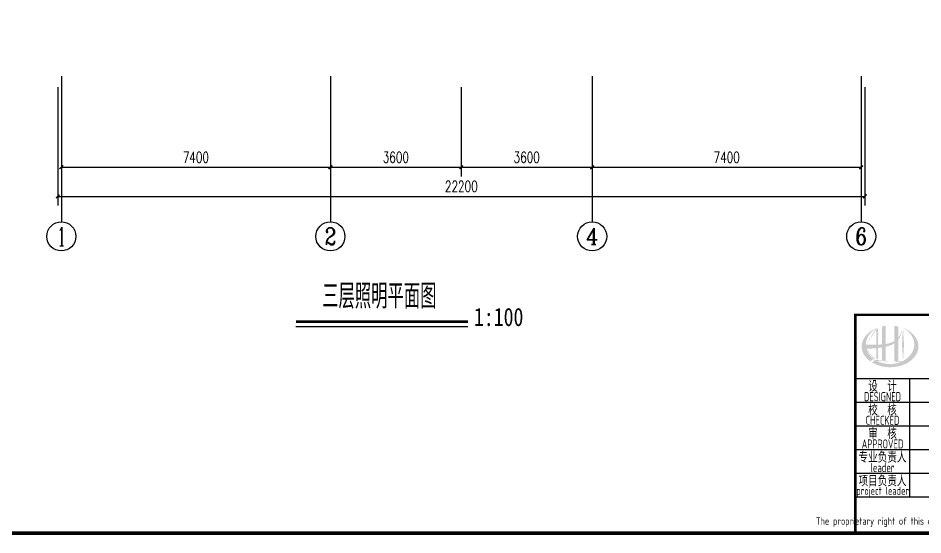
# Model space of a CAD drawing. Extents: x 6250600 to 6678662, y -692028 to -290561.
# Drawn here: x 6278323 to 6303208, y -511192 to -496988 of the extents above; entities that cross this region are included whole.
import ezdxf
from ezdxf.enums import TextEntityAlignment as Align

# ---------------------------------------------------------------- set-up
doc = ezdxf.new("R2010")
doc.units = 0
doc.header["$LTSCALE"] = 1000
doc.header["$MEASUREMENT"] = 0
doc.layers.get('0').update_dxf_attribs({"linetype": 'CONTINUOUS'})
doc.layers.get('Defpoints').update_dxf_attribs({"linetype": 'CONTINUOUS'})
for name, color, linetype in [('AXIS_TEXT', 7, 'CONTINUOUS'), ('PUB_TITLE', 4, 'CONTINUOUS'), ('图名', 15, 'CONTINUOUS'), ('建筑底图', 251, 'CONTINUOUS')]:
    doc.layers.add(name, color=color, linetype=linetype)
doc.styles.add('_TCH_AXIS', font='COMPLEX', dxfattribs={"bigfont": 'GBCBIG'})
doc.styles.add('_TCH_DIM_T3', font='SIMPLEX', dxfattribs={"width": 0.705882, "bigfont": 'GBCBIG'})
doc.styles.add('AHD', font='sceie.shx', dxfattribs={"width": 0.7, "bigfont": 'sceic.shx'})
doc.styles.add('COMPLEX', font='COMPLEX')
doc.styles.add('sceie', font='sceie.shx', dxfattribs={"width": 0.7, "bigfont": 'sceic.shx'})
doc.styles.add('宋体', font='', dxfattribs={"width": 0.7})
doc.styles.get('宋体').set_extended_font_data('SimSun')
doc.dimstyles.new('_TCH_ARCH&&100', dxfattribs={"dimtxt": 297.5, "dimasz": 100, "dimexe": 250, "dimexo": 300, "dimgap": 126.25, "dimtad": 1, "dimdec": 0, "dimzin": 0, "dimdsep": 46, "dimtxsty": '_TCH_DIM_T3', "dimblk": 'ARCHTICK', "dimcen": 0.09, "dimclrt": 7, "dimazin": 2, "dimtfac": 1, "dimtdec": 0, "dimtix": 1, "dimtmove": 2, "dimatfit": 3, "dimfxl": 0, "dimtolj": 1, "dimtzin": 0, "dimarcsym": 0})

# ---------------------------------------------------------------- blocks, each defined once
blk = doc.blocks.new('_AXISO')
blk.add_circle((0, 0), 0.5)
at = {"layer": 'AXIS_TEXT', "style": 'COMPLEX', "width": 1.041667}
blk.add_attdef('A', text='', height=0.56, dxfattribs=at).set_placement((-0.25, -0.28), (0.25, -0.28), align=Align.FIT)
blk = doc.blocks.new('_ArchTick')
at = {"color": 0, "linetype": 'ByBlock', "const_width": 0.4}
blk.add_lwpolyline([(-0.5, -0.5), (0.5, 0.5)], dxfattribs=at)
blk = doc.blocks.new('*D152')
at = {"layer": 'Defpoints', "color": 0, "transparency": 16777216}
for p in [(6279412, -498588), (6301612, -498588), (6301612, -501888)]:
    blk.add_point(p, dxfattribs=at)
at = {"layer": '建筑底图', "color": 0, "lineweight": -2, "transparency": 16777216}
for p, q in [((6279412, -498888), (6279412, -502138)), ((6301612, -498888), (6301612, -502138)), ((6279412, -501888), (6301612, -501888))]:
    blk.add_line(p, q, dxfattribs=at)
at = {"layer": '建筑底图', "color": 0, "lineweight": -2, "transparency": 16777216, "xscale": 100, "yscale": 100, "zscale": 100, "rotation": 180}
blk.add_blockref('_ArchTick', (6279412, -501888), dxfattribs=at)
at = {"layer": '建筑底图', "color": 0, "lineweight": -2, "transparency": 16777216, "xscale": 100, "yscale": 100, "zscale": 100}
blk.add_blockref('_ArchTick', (6301612, -501888), dxfattribs=at)
at = {"layer": '建筑底图', "color": 7, "transparency": 16777216, "insert": (6290512, -501613), "char_height": 297.5, "attachment_point": 5, "style": '_TCH_DIM_T3'}
blk.add_mtext('\\A1;22200', dxfattribs=at)
blk = doc.blocks.new('*D153')
at = {"layer": 'Defpoints', "color": 0, "transparency": 16777216}
for p in [(6279512, -498588), (6286912, -498588), (6286912, -501088)]:
    blk.add_point(p, dxfattribs=at)
at = {"layer": '建筑底图', "color": 0, "lineweight": -2, "transparency": 16777216}
for p, q in [((6279512, -498888), (6279512, -501338)), ((6286912, -498888), (6286912, -501338)), ((6279512, -501088), (6286912, -501088))]:
    blk.add_line(p, q, dxfattribs=at)
at = {"layer": '建筑底图', "color": 0, "lineweight": -2, "transparency": 16777216, "xscale": 100, "yscale": 100, "zscale": 100, "rotation": 180}
blk.add_blockref('_ArchTick', (6279512, -501088), dxfattribs=at)
at = {"layer": '建筑底图', "color": 0, "lineweight": -2, "transparency": 16777216, "xscale": 100, "yscale": 100, "zscale": 100}
blk.add_blockref('_ArchTick', (6286912, -501088), dxfattribs=at)
at = {"layer": '建筑底图', "color": 7, "transparency": 16777216, "insert": (6283212, -500813), "char_height": 297.5, "attachment_point": 5, "style": '_TCH_DIM_T3'}
blk.add_mtext('\\A1;7400', dxfattribs=at)
blk = doc.blocks.new('*D154')
at = {"layer": 'Defpoints', "color": 0, "transparency": 16777216}
for p in [(6286912, -498588), (6290512, -498588), (6290512, -501088)]:
    blk.add_point(p, dxfattribs=at)
at = {"layer": '建筑底图', "color": 0, "lineweight": -2, "transparency": 16777216}
for p, q in [((6286912, -498888), (6286912, -501338)), ((6290512, -498888), (6290512, -501338)), ((6286912, -501088), (6290512, -501088))]:
    blk.add_line(p, q, dxfattribs=at)
at = {"layer": '建筑底图', "color": 0, "lineweight": -2, "transparency": 16777216, "xscale": 100, "yscale": 100, "zscale": 100, "rotation": 180}
blk.add_blockref('_ArchTick', (6286912, -501088), dxfattribs=at)
at = {"layer": '建筑底图', "color": 0, "lineweight": -2, "transparency": 16777216, "xscale": 100, "yscale": 100, "zscale": 100}
blk.add_blockref('_ArchTick', (6290512, -501088), dxfattribs=at)
at = {"layer": '建筑底图', "color": 7, "transparency": 16777216, "insert": (6288712, -500813), "char_height": 297.5, "attachment_point": 5, "style": '_TCH_DIM_T3'}
blk.add_mtext('\\A1;3600', dxfattribs=at)
blk = doc.blocks.new('*D155')
at = {"layer": 'Defpoints', "color": 0, "transparency": 16777216}
for p in [(6290512, -498588), (6294112, -498588), (6294112, -501088)]:
    blk.add_point(p, dxfattribs=at)
at = {"layer": '建筑底图', "color": 0, "lineweight": -2, "transparency": 16777216}
for p, q in [((6290512, -498888), (6290512, -501338)), ((6294112, -498888), (6294112, -501338)), ((6290512, -501088), (6294112, -501088))]:
    blk.add_line(p, q, dxfattribs=at)
at = {"layer": '建筑底图', "color": 0, "lineweight": -2, "transparency": 16777216, "xscale": 100, "yscale": 100, "zscale": 100, "rotation": 180}
blk.add_blockref('_ArchTick', (6290512, -501088), dxfattribs=at)
at = {"layer": '建筑底图', "color": 0, "lineweight": -2, "transparency": 16777216, "xscale": 100, "yscale": 100, "zscale": 100}
blk.add_blockref('_ArchTick', (6294112, -501088), dxfattribs=at)
at = {"layer": '建筑底图', "color": 7, "transparency": 16777216, "insert": (6292312, -500813), "char_height": 297.5, "attachment_point": 5, "style": '_TCH_DIM_T3'}
blk.add_mtext('\\A1;3600', dxfattribs=at)
blk = doc.blocks.new('*D156')
at = {"layer": 'Defpoints', "color": 0, "transparency": 16777216}
for p in [(6294112, -498588), (6301512, -498588), (6301512, -501088)]:
    blk.add_point(p, dxfattribs=at)
at = {"layer": '建筑底图', "color": 0, "lineweight": -2, "transparency": 16777216}
for p, q in [((6294112, -498888), (6294112, -501338)), ((6301512, -498888), (6301512, -501338)), ((6294112, -501088), (6301512, -501088))]:
    blk.add_line(p, q, dxfattribs=at)
at = {"layer": '建筑底图', "color": 0, "lineweight": -2, "transparency": 16777216, "xscale": 100, "yscale": 100, "zscale": 100, "rotation": 180}
blk.add_blockref('_ArchTick', (6294112, -501088), dxfattribs=at)
at = {"layer": '建筑底图', "color": 0, "lineweight": -2, "transparency": 16777216, "xscale": 100, "yscale": 100, "zscale": 100}
blk.add_blockref('_ArchTick', (6301512, -501088), dxfattribs=at)
at = {"layer": '建筑底图', "color": 7, "transparency": 16777216, "insert": (6297812, -500813), "char_height": 297.5, "attachment_point": 5, "style": '_TCH_DIM_T3'}
blk.add_mtext('\\A1;7400', dxfattribs=at)

msp = doc.modelspace()

# ---------------------------------------------------------------- hatches: boundary and pattern name
h = msp.add_hatch(color=256)
edge = h.paths.add_edge_path()
edge.add_spline(control_points=[(6302183.4, -506020.1), (6302189.5, -506018.8), (6302195.6, -506017.3), (6302244.7, -506005.5), (6302287.3, -505992.5), (6302362.2, -505961.3), (6302395.2, -505944.4), (6302426, -505923.8)], knot_values=[61.629012, 61.629012, 61.629012, 61.629012, 63.3304306, 63.3304306, 75.3536336, 75.3536336, 85.3986489, 85.3986489, 85.3986489, 85.3986489], degree=3, periodic=0)
edge.add_line((6302426, -505923.8), (6302426, -506434))
edge.add_spline(control_points=[(6302426, -506434), (6302443.2, -506431.3), (6302460.2, -506428), (6302495, -506419.9), (6302512.7, -506415.1), (6302530, -506409.6)], knot_values=[4.9084564, 4.9084564, 4.9084564, 4.9084564, 4.9928212, 4.9928212, 5.0830337, 5.0830337, 5.0830337, 5.0830337], degree=3, periodic=0)
edge.add_line((6302530, -506409.6), (6302530, -505828.2))
edge.add_spline(control_points=[(6302530, -505828.2), (6302538.7, -505817.2), (6302546.9, -505805.9), (6302573, -505766.2), (6302588.6, -505736.3), (6302617.9, -505663.5), (6302629.1, -505619.7), (6302633.8, -505574.4), (6302633.9, -505573.1), (6302634, -505571.8)], knot_values=[97.9917441, 97.9917441, 97.9917441, 97.9917441, 101.6421898, 101.6421898, 110.3379755, 110.3379755, 121.9343221, 121.9343221, 122.2706915, 122.2706915, 122.2706915, 122.2706915], degree=3, periodic=0)
edge.add_line((6302634, -505571.8), (6302634, -505501.4))
edge.add_spline(control_points=[(6302634, -505501.4), (6302634, -505509.1), (6302633.6, -505516.7), (6302633, -505524.4)], knot_values=[126.194075, 126.194075, 126.194075, 126.194075, 128.3967624, 128.3967624, 128.3967624, 128.3967624], degree=3, periodic=0)
edge.add_spline(control_points=[(6302633, -505524.4), (6302632.6, -505530.6), (6302631.9, -505536.8), (6302631.2, -505543)], knot_values=[124.4170495, 124.4170495, 124.4170495, 124.4170495, 126.194075, 126.194075, 126.194075, 126.194075], degree=3, periodic=0)
edge.add_spline(control_points=[(6302631.2, -505543), (6302630, -505552.2), (6302628.6, -505561.3), (6302626.8, -505570.4)], knot_values=[121.8052898, 121.8052898, 121.8052898, 121.8052898, 124.4170495, 124.4170495, 124.4170495, 124.4170495], degree=3, periodic=0)
edge.add_spline(control_points=[(6302626.8, -505570.4), (6302624.4, -505582.5), (6302621.4, -505594.7), (6302618, -505606.7)], knot_values=[118.3157402, 118.3157402, 118.3157402, 118.3157402, 121.8052898, 121.8052898, 121.8052898, 121.8052898], degree=3, periodic=0)
edge.add_spline(control_points=[(6302618, -505606.7), (6302614.5, -505618.8), (6302610.4, -505630.8), (6302605.9, -505642.7)], knot_values=[114.7959879, 114.7959879, 114.7959879, 114.7959879, 118.3157402, 118.3157402, 118.3157402, 118.3157402], degree=3, periodic=0)
edge.add_spline(control_points=[(6302605.9, -505642.7), (6302601.4, -505654.4), (6302596.4, -505665.9), (6302591, -505677.2)], knot_values=[111.3296409, 111.3296409, 111.3296409, 111.3296409, 114.7959879, 114.7959879, 114.7959879, 114.7959879], degree=3, periodic=0)
edge.add_spline(control_points=[(6302591, -505677.2), (6302585.4, -505688.8), (6302579.4, -505700.1), (6302573, -505711.2)], knot_values=[107.7952896, 107.7952896, 107.7952896, 107.7952896, 111.3296409, 111.3296409, 111.3296409, 111.3296409], degree=3, periodic=0)
edge.add_spline(control_points=[(6302573, -505711.2), (6302566.7, -505722), (6302559.9, -505732.6), (6302552.8, -505742.9)], knot_values=[104.3435789, 104.3435789, 104.3435789, 104.3435789, 107.7952896, 107.7952896, 107.7952896, 107.7952896], degree=3, periodic=0)
edge.add_spline(control_points=[(6302552.8, -505742.9), (6302545.6, -505753.2), (6302538, -505763.3), (6302530, -505773)], knot_values=[100.8506997, 100.8506997, 100.8506997, 100.8506997, 104.3435789, 104.3435789, 104.3435789, 104.3435789], degree=3, periodic=0)
edge.add_line((6302530, -505773), (6302530, -505463.7))
edge.add_spline(control_points=[(6302530, -505463.7), (6302496, -505456.1), (6302461.2, -505450.3), (6302426, -505446.2)], knot_values=[4.4239994, 4.4239994, 4.4239994, 4.4239994, 4.5587406, 4.5587406, 4.5587406, 4.5587406], degree=3, periodic=0)
edge.add_line((6302426, -505446.2), (6302426, -505864.3))
edge.add_spline(control_points=[(6302426, -505864.3), (6302354.1, -505908.9), (6302269.9, -505932.1), (6302183.4, -505945.1)], knot_values=[63.2462151, 63.2462151, 63.2462151, 63.2462151, 87.6891235, 87.6891235, 87.6891235, 87.6891235], degree=3, periodic=0)
edge.add_line((6302183.4, -505945.1), (6302183.4, -505446.2))
edge.add_spline(control_points=[(6302183.4, -505446.2), (6302148.2, -505450.3), (6302113.4, -505456.1), (6302079.4, -505463.7)], knot_values=[4.8660382, 4.8660382, 4.8660382, 4.8660382, 5.0007773, 5.0007773, 5.0007773, 5.0007773], degree=3, periodic=0)
edge.add_line((6302079.4, -505463.7), (6302079.4, -505956.6))
edge.add_spline(control_points=[(6302079.4, -505956.6), (6302077.7, -505956.7), (6302042.8, -505959.3), (6302008.1, -505961.1), (6301975.4, -505962.1)], knot_values=[43.6573559, 43.6573559, 43.6573559, 43.6573559, 44.1342527, 53.4970917, 53.4970917, 53.4970917, 53.4970917], degree=3, periodic=0)
edge.add_line((6301975.4, -505962.1), (6301975.4, -505493))
edge.add_spline(control_points=[(6301975.4, -505493), (6301958.3, -505498.8), (6301941.6, -505505.1), (6301925.2, -505511.8)], knot_values=[5.1415698, 5.1415698, 5.1415698, 5.1415698, 5.2129208, 5.2129208, 5.2129208, 5.2129208], degree=3, periodic=0)
edge.add_spline(control_points=[(6301925.2, -505511.8), (6301918.3, -505514.7), (6301911.4, -505517.6), (6301879.2, -505531.8), (6301854.7, -505544), (6301831.2, -505557.2)], knot_values=[5.2129208, 5.2129208, 5.2129208, 5.2129208, 5.2429596, 5.2429596, 5.3556227, 5.3556227, 5.3556227, 5.3556227], degree=3, periodic=0)
edge.add_spline(control_points=[(6301831.2, -505557.2), (6301816.3, -505565.6), (6301801.8, -505574.3), (6301787.9, -505583.4)], knot_values=[5.3556227, 5.3556227, 5.3556227, 5.3556227, 5.4269737, 5.4269737, 5.4269737, 5.4269737], degree=3, periodic=0)
edge.add_spline(control_points=[(6301787.9, -505583.4), (6301780.4, -505588.2), (6301773.2, -505593.2), (6301759.7, -505602.6), (6301753.4, -505607.2), (6301747.3, -505611.8)], knot_values=[5.4269737, 5.4269737, 5.4269737, 5.4269737, 5.4647645, 5.4647645, 5.4983247, 5.4983247, 5.4983247, 5.4983247], degree=3, periodic=0)
edge.add_spline(control_points=[(6301747.3, -505611.8), (6301721.2, -505631.3), (6301697.2, -505652.2), (6301675.3, -505674.2)], knot_values=[5.4983247, 5.4983247, 5.4983247, 5.4983247, 5.6410266, 5.6410266, 5.6410266, 5.6410266], degree=3, periodic=0)
edge.add_spline(control_points=[(6301675.3, -505674.2), (6301668.3, -505681.2), (6301661.5, -505688.3), (6301641.1, -505710.9), (6301628.2, -505726.7), (6301616.4, -505742.9)], knot_values=[5.6410266, 5.6410266, 5.6410266, 5.6410266, 5.6865694, 5.6865694, 5.7837285, 5.7837285, 5.7837285, 5.7837285], degree=3, periodic=0)
edge.add_spline(control_points=[(6301616.4, -505742.9), (6301601.3, -505763.7), (6301588, -505785.1), (6301574.9, -505810.1), (6301573.2, -505813.2), (6301571.7, -505816.4)], knot_values=[5.7837285, 5.7837285, 5.7837285, 5.7837285, 5.9083744, 5.9083744, 5.9264305, 5.9264305, 5.9264305, 5.9264305], degree=3, periodic=0)
edge.add_spline(control_points=[(6301571.7, -505816.4), (6301559.2, -505841.5), (6301549.2, -505867.2), (6301541.6, -505893.1)], knot_values=[5.9264305, 5.9264305, 5.9264305, 5.9264305, 6.0691324, 6.0691324, 6.0691324, 6.0691324], degree=3, periodic=0)
edge.add_spline(control_points=[(6301541.6, -505893.1), (6301538.4, -505904.2), (6301535.7, -505915.4), (6301530.3, -505941.5), (6301528, -505956.6), (6301526.6, -505971.6)], knot_values=[6.0691324, 6.0691324, 6.0691324, 6.0691324, 6.1301793, 6.1301793, 6.2118343, 6.2118343, 6.2118343, 6.2118343], degree=3, periodic=0)
edge.add_spline(control_points=[(6301526.6, -505971.6), (6301525.3, -505984.8), (6301524.7, -505998), (6301524.7, -506011.2)], knot_values=[6.2118343, 6.2118343, 6.2118343, 6.2118343, 6.2831853, 6.2831853, 6.2831853, 6.2831853], degree=3, periodic=0)
edge.add_spline(control_points=[(6301524.7, -506011.2), (6301524.7, -506020.5), (6301525, -506029.9), (6301525.7, -506039.2)], knot_values=[6.2831853, 6.2831853, 6.2831853, 6.2831853, 6.3336547, 6.3336547, 6.3336547, 6.3336547], degree=3, periodic=0)
edge.add_spline(control_points=[(6301525.7, -506039.2), (6301526.9, -506057.8), (6301529.4, -506076.4), (6301533.2, -506094.9)], knot_values=[6.3336547, 6.3336547, 6.3336547, 6.3336547, 6.4345936, 6.4345936, 6.4345936, 6.4345936], degree=3, periodic=0)
edge.add_spline(control_points=[(6301533.2, -506094.9), (6301533.4, -506096.2), (6301533.7, -506097.4), (6301537.6, -506115.9), (6301542.4, -506133.1), (6301548.2, -506150.1)], knot_values=[6.4345936, 6.4345936, 6.4345936, 6.4345936, 6.4412784, 6.4412784, 6.5355325, 6.5355325, 6.5355325, 6.5355325], degree=3, periodic=0)
edge.add_spline(control_points=[(6301548.2, -506150.1), (6301554.5, -506168.3), (6301562, -506186.4), (6301570.8, -506204.1)], knot_values=[6.5355325, 6.5355325, 6.5355325, 6.5355325, 6.6364714, 6.6364714, 6.6364714, 6.6364714], degree=3, periodic=0)
edge.add_spline(control_points=[(6301570.8, -506204.1), (6301573, -506208.6), (6301575.2, -506213.1), (6301584.6, -506230.7), (6301592.3, -506243.8), (6301600.7, -506256.6)], knot_values=[6.6364714, 6.6364714, 6.6364714, 6.6364714, 6.6618943, 6.6618943, 6.7374102, 6.7374102, 6.7374102, 6.7374102], degree=3, periodic=0)
edge.add_spline(control_points=[(6301600.7, -506256.6), (6301611.8, -506273.8), (6301624.2, -506290.6), (6301637.7, -506306.9)], knot_values=[6.7374102, 6.7374102, 6.7374102, 6.7374102, 6.8383491, 6.8383491, 6.8383491, 6.8383491], degree=3, periodic=0)
edge.add_spline(control_points=[(6301637.7, -506306.9), (6301643.7, -506314.1), (6301649.8, -506321.2), (6301664.3, -506337.1), (6301672.9, -506346), (6301681.7, -506354.6)], knot_values=[6.8383491, 6.8383491, 6.8383491, 6.8383491, 6.8825101, 6.8825101, 6.939288, 6.939288, 6.939288, 6.939288], degree=3, periodic=0)
edge.add_spline(control_points=[(6301681.7, -506354.6), (6301697.5, -506370), (6301714.4, -506384.8), (6301732.3, -506399)], knot_values=[6.939288, 6.939288, 6.939288, 6.939288, 7.0402268, 7.0402268, 7.0402268, 7.0402268], degree=3, periodic=0)
edge.add_spline(control_points=[(6301732.3, -506399), (6301741.2, -506406.1), (6301750.4, -506413), (6301759.9, -506419.8)], knot_values=[7.0402268, 7.0402268, 7.0402268, 7.0402268, 7.0906963, 7.0906963, 7.0906963, 7.0906963], degree=3, periodic=0)
edge.add_line((6301759.9, -506419.8), (6301851, -506351.4))
edge.add_ellipse((6302304.7, -505959.2), major_axis=(665, 0), ratio=0.8066765, start_angle=192.81901, end_angle=226.98533, ccw=False)
edge.add_spline(control_points=[(6301656.2, -506078.2), (6301680.3, -506076.7), (6301704.4, -506075.3), (6301793, -506069.8), (6301857.9, -506065.4), (6301923.4, -506059.1)], knot_values=[11.3982633, 11.3982633, 11.3982633, 11.3982633, 18.4072897, 18.4072897, 37.1809397, 37.1809397, 37.1809397, 37.1809397], degree=3, periodic=0)
edge.add_line((6301923.4, -506059.1), (6301923.4, -506338.2))
edge.add_spline(control_points=[(6301923.4, -506338.2), (6301926.9, -506340.4), (6301930.5, -506342.6), (6301947.5, -506352.8), (6301961.2, -506360.4), (6301975.4, -506367.5)], knot_values=[4.0499446, 4.0499446, 4.0499446, 4.0499446, 4.0720206, 4.0720206, 4.153257, 4.153257, 4.153257, 4.153257], degree=3, periodic=0)
edge.add_line((6301975.4, -506367.5), (6301975.4, -506053.7))
edge.add_spline(control_points=[(6301975.4, -506053.7), (6302007.6, -506050), (6302039.9, -506045.8), (6302074.8, -506040.4), (6302077.1, -506040), (6302079.4, -506039.7)], knot_values=[42.1350086, 42.1350086, 42.1350086, 42.1350086, 51.3072277, 51.3072277, 51.9485742, 51.9485742, 51.9485742, 51.9485742], degree=3, periodic=0)
edge.add_line((6302079.4, -506039.7), (6302079.4, -506409.6))
edge.add_spline(control_points=[(6302079.4, -506409.6), (6302113, -506420.1), (6302147.9, -506428.3), (6302183.4, -506434)], knot_values=[4.3417397, 4.3417397, 4.3417397, 4.3417397, 4.5163155, 4.5163155, 4.5163155, 4.5163155], degree=3, periodic=0)
edge.add_line((6302183.4, -506434), (6302183.4, -506020.1))
edge = h.paths.add_edge_path(flags=16)
edge.add_ellipse((6302304.7, -505959.2), major_axis=(665, 0), ratio=0.8066765, start_angle=124.98746, end_angle=179.99898, ccw=False)
edge.add_line((6301923.4, -505519.7), (6301923.4, -505963.3))
edge.add_spline(control_points=[(6301923.4, -505963.3), (6301828, -505964.6), (6301734.1, -505961.6), (6301639.7, -505959.2)], knot_values=[11.2737302, 11.2737302, 11.2737302, 11.2737302, 38.6875129, 38.6875129, 38.6875129, 38.6875129], degree=3, periodic=0)
edge = h.paths.add_edge_path()
edge.add_spline(control_points=[(6301805.9, -506450.3), (6301836.9, -506469.3), (6301870.1, -506486.6), (6301954.7, -506523.8), (6302008, -506541.7), (6302118.7, -506568.2), (6302176.2, -506576.9), (6302292.3, -506584.7), (6302351, -506583.8), (6302466.5, -506572.3), (6302523.4, -506561.8), (6302632.4, -506531.7), (6302684.6, -506512.2), (6302781.5, -506465.3), (6302826.2, -506438), (6302906.2, -506377), (6302941.4, -506343.4), (6303000.7, -506272), (6303024.8, -506234.1), (6303061.2, -506156), (6303073.5, -506115.7), (6303086.1, -506034.6), (6303086.3, -505993.6), (6303074.9, -505912.1), (6303063.1, -505871.6), (6303027.5, -505792.9), (6303003.7, -505754.6), (6302944.8, -505682.5), (6302909.8, -505648.5), (6302830, -505586.9), (6302785.2, -505559.2), (6302704.1, -505519.4), (6302669.7, -505505.2), (6302634, -505493)], knot_values=[0.8864206, 0.8864206, 0.8864206, 0.8864206, 1.0405566, 1.0405566, 1.2611724, 1.2611724, 1.4817883, 1.4817883, 1.7024042, 1.7024042, 1.9230201, 1.9230201, 2.1436359, 2.1436359, 2.3642518, 2.3642518, 2.5848677, 2.5848677, 2.8054836, 2.8054836, 3.0260994, 3.0260994, 3.2467153, 3.2467153, 3.4685202, 3.4685202, 3.6903251, 3.6903251, 3.9121301, 3.9121301, 4.133935, 4.133935, 4.2832086, 4.2832086, 4.2832086, 4.2832086], degree=3, periodic=0)
edge.add_line((6302634, -505493), (6302634, -505493))
edge.add_spline(control_points=[(6302634, -505493.1), (6302634.1, -505495.9), (6302634.1, -505498.6), (6302634, -505501.4)], knot_values=[128.3967624, 128.3967624, 128.3967624, 128.3967624, 129.1921934, 129.1921934, 129.1921934, 129.1921934], degree=3, periodic=0)
edge.add_line((6302634, -505501.4), (6302634, -506425.3))
edge.add_ellipse((6302304.7, -505959.2), major_axis=(665, 0), ratio=0.8066765, start_angle=232.10542, end_angle=299.68334, ccw=False)
edge.add_line((6301896.2, -506382.5), (6301805.9, -506450.3))
edge = h.paths.add_edge_path(flags=16)
edge.add_ellipse((6302304.7, -505959.2), major_axis=(665, 0), ratio=0.8066765, start_angle=304.98746, end_angle=415.01211, ccw=False)
edge.add_line((6302686, -506398.7), (6302686, -505519.7))
h = msp.add_hatch(color=256)
edge = h.paths.add_edge_path()
edge.add_spline(control_points=[(6302183.4, -506020.1), (6302189.5, -506018.8), (6302195.6, -506017.3), (6302244.7, -506005.5), (6302287.3, -505992.5), (6302362.2, -505961.3), (6302395.2, -505944.4), (6302426, -505923.8)], knot_values=[61.629012, 61.629012, 61.629012, 61.629012, 63.3304306, 63.3304306, 75.3536336, 75.3536336, 85.3986489, 85.3986489, 85.3986489, 85.3986489], degree=3, periodic=0)
edge.add_line((6302426, -505923.8), (6302426, -506434))
edge.add_spline(control_points=[(6302426, -506434), (6302443.2, -506431.3), (6302460.2, -506428), (6302495, -506419.9), (6302512.7, -506415.1), (6302530, -506409.6)], knot_values=[4.9084564, 4.9084564, 4.9084564, 4.9084564, 4.9928212, 4.9928212, 5.0830337, 5.0830337, 5.0830337, 5.0830337], degree=3, periodic=0)
edge.add_line((6302530, -506409.6), (6302530, -505828.2))
edge.add_spline(control_points=[(6302530, -505828.2), (6302538.7, -505817.2), (6302546.9, -505805.9), (6302573, -505766.2), (6302588.6, -505736.3), (6302617.9, -505663.5), (6302629.1, -505619.7), (6302633.8, -505574.4), (6302633.9, -505573.1), (6302634, -505571.8)], knot_values=[97.9917441, 97.9917441, 97.9917441, 97.9917441, 101.6421898, 101.6421898, 110.3379755, 110.3379755, 121.9343221, 121.9343221, 122.2706915, 122.2706915, 122.2706915, 122.2706915], degree=3, periodic=0)
edge.add_line((6302634, -505571.8), (6302634, -505501.4))
edge.add_spline(control_points=[(6302634, -505501.4), (6302634, -505509.1), (6302633.6, -505516.7), (6302633, -505524.4)], knot_values=[126.194075, 126.194075, 126.194075, 126.194075, 128.3967624, 128.3967624, 128.3967624, 128.3967624], degree=3, periodic=0)
edge.add_spline(control_points=[(6302633, -505524.4), (6302632.6, -505530.6), (6302631.9, -505536.8), (6302631.2, -505543)], knot_values=[124.4170495, 124.4170495, 124.4170495, 124.4170495, 126.194075, 126.194075, 126.194075, 126.194075], degree=3, periodic=0)
edge.add_spline(control_points=[(6302631.2, -505543), (6302630, -505552.2), (6302628.6, -505561.3), (6302626.8, -505570.4)], knot_values=[121.8052898, 121.8052898, 121.8052898, 121.8052898, 124.4170495, 124.4170495, 124.4170495, 124.4170495], degree=3, periodic=0)
edge.add_spline(control_points=[(6302626.8, -505570.4), (6302624.4, -505582.5), (6302621.4, -505594.7), (6302618, -505606.7)], knot_values=[118.3157402, 118.3157402, 118.3157402, 118.3157402, 121.8052898, 121.8052898, 121.8052898, 121.8052898], degree=3, periodic=0)
edge.add_spline(control_points=[(6302618, -505606.7), (6302614.5, -505618.8), (6302610.4, -505630.8), (6302605.9, -505642.7)], knot_values=[114.7959879, 114.7959879, 114.7959879, 114.7959879, 118.3157402, 118.3157402, 118.3157402, 118.3157402], degree=3, periodic=0)
edge.add_spline(control_points=[(6302605.9, -505642.7), (6302601.4, -505654.4), (6302596.4, -505665.9), (6302591, -505677.2)], knot_values=[111.3296409, 111.3296409, 111.3296409, 111.3296409, 114.7959879, 114.7959879, 114.7959879, 114.7959879], degree=3, periodic=0)
edge.add_spline(control_points=[(6302591, -505677.2), (6302585.4, -505688.8), (6302579.4, -505700.1), (6302573, -505711.2)], knot_values=[107.7952896, 107.7952896, 107.7952896, 107.7952896, 111.3296409, 111.3296409, 111.3296409, 111.3296409], degree=3, periodic=0)
edge.add_spline(control_points=[(6302573, -505711.2), (6302566.7, -505722), (6302559.9, -505732.6), (6302552.8, -505742.9)], knot_values=[104.3435789, 104.3435789, 104.3435789, 104.3435789, 107.7952896, 107.7952896, 107.7952896, 107.7952896], degree=3, periodic=0)
edge.add_spline(control_points=[(6302552.8, -505742.9), (6302545.6, -505753.2), (6302538, -505763.3), (6302530, -505773)], knot_values=[100.8506997, 100.8506997, 100.8506997, 100.8506997, 104.3435789, 104.3435789, 104.3435789, 104.3435789], degree=3, periodic=0)
edge.add_line((6302530, -505773), (6302530, -505463.7))
edge.add_spline(control_points=[(6302530, -505463.7), (6302496, -505456.1), (6302461.2, -505450.3), (6302426, -505446.2)], knot_values=[4.4239994, 4.4239994, 4.4239994, 4.4239994, 4.5587406, 4.5587406, 4.5587406, 4.5587406], degree=3, periodic=0)
edge.add_line((6302426, -505446.2), (6302426, -505864.3))
edge.add_spline(control_points=[(6302426, -505864.3), (6302354.1, -505908.9), (6302269.9, -505932.1), (6302183.4, -505945.1)], knot_values=[63.2462151, 63.2462151, 63.2462151, 63.2462151, 87.6891235, 87.6891235, 87.6891235, 87.6891235], degree=3, periodic=0)
edge.add_line((6302183.4, -505945.1), (6302183.4, -505446.2))
edge.add_spline(control_points=[(6302183.4, -505446.2), (6302148.2, -505450.3), (6302113.4, -505456.1), (6302079.4, -505463.7)], knot_values=[4.8660382, 4.8660382, 4.8660382, 4.8660382, 5.0007773, 5.0007773, 5.0007773, 5.0007773], degree=3, periodic=0)
edge.add_line((6302079.4, -505463.7), (6302079.4, -505956.6))
edge.add_spline(control_points=[(6302079.4, -505956.6), (6302077.7, -505956.7), (6302042.8, -505959.3), (6302008.1, -505961.1), (6301975.4, -505962.1)], knot_values=[43.6573559, 43.6573559, 43.6573559, 43.6573559, 44.1342527, 53.4970917, 53.4970917, 53.4970917, 53.4970917], degree=3, periodic=0)
edge.add_line((6301975.4, -505962.1), (6301975.4, -505493))
edge.add_spline(control_points=[(6301975.4, -505493), (6301958.3, -505498.8), (6301941.6, -505505.1), (6301925.2, -505511.8)], knot_values=[5.1415698, 5.1415698, 5.1415698, 5.1415698, 5.2129208, 5.2129208, 5.2129208, 5.2129208], degree=3, periodic=0)
edge.add_spline(control_points=[(6301925.2, -505511.8), (6301918.3, -505514.7), (6301911.4, -505517.6), (6301879.2, -505531.8), (6301854.7, -505544), (6301831.2, -505557.2)], knot_values=[5.2129208, 5.2129208, 5.2129208, 5.2129208, 5.2429596, 5.2429596, 5.3556227, 5.3556227, 5.3556227, 5.3556227], degree=3, periodic=0)
edge.add_spline(control_points=[(6301831.2, -505557.2), (6301816.3, -505565.6), (6301801.8, -505574.3), (6301787.9, -505583.4)], knot_values=[5.3556227, 5.3556227, 5.3556227, 5.3556227, 5.4269737, 5.4269737, 5.4269737, 5.4269737], degree=3, periodic=0)
edge.add_spline(control_points=[(6301787.9, -505583.4), (6301780.4, -505588.2), (6301773.2, -505593.2), (6301759.7, -505602.6), (6301753.4, -505607.2), (6301747.3, -505611.8)], knot_values=[5.4269737, 5.4269737, 5.4269737, 5.4269737, 5.4647645, 5.4647645, 5.4983247, 5.4983247, 5.4983247, 5.4983247], degree=3, periodic=0)
edge.add_spline(control_points=[(6301747.3, -505611.8), (6301721.2, -505631.3), (6301697.2, -505652.2), (6301675.3, -505674.2)], knot_values=[5.4983247, 5.4983247, 5.4983247, 5.4983247, 5.6410266, 5.6410266, 5.6410266, 5.6410266], degree=3, periodic=0)
edge.add_spline(control_points=[(6301675.3, -505674.2), (6301668.3, -505681.2), (6301661.5, -505688.3), (6301641.1, -505710.9), (6301628.2, -505726.7), (6301616.4, -505742.9)], knot_values=[5.6410266, 5.6410266, 5.6410266, 5.6410266, 5.6865694, 5.6865694, 5.7837285, 5.7837285, 5.7837285, 5.7837285], degree=3, periodic=0)
edge.add_spline(control_points=[(6301616.4, -505742.9), (6301601.3, -505763.7), (6301588, -505785.1), (6301574.9, -505810.1), (6301573.2, -505813.2), (6301571.7, -505816.4)], knot_values=[5.7837285, 5.7837285, 5.7837285, 5.7837285, 5.9083744, 5.9083744, 5.9264305, 5.9264305, 5.9264305, 5.9264305], degree=3, periodic=0)
edge.add_spline(control_points=[(6301571.7, -505816.4), (6301559.2, -505841.5), (6301549.2, -505867.2), (6301541.6, -505893.1)], knot_values=[5.9264305, 5.9264305, 5.9264305, 5.9264305, 6.0691324, 6.0691324, 6.0691324, 6.0691324], degree=3, periodic=0)
edge.add_spline(control_points=[(6301541.6, -505893.1), (6301538.4, -505904.2), (6301535.7, -505915.4), (6301530.3, -505941.5), (6301528, -505956.6), (6301526.6, -505971.6)], knot_values=[6.0691324, 6.0691324, 6.0691324, 6.0691324, 6.1301793, 6.1301793, 6.2118343, 6.2118343, 6.2118343, 6.2118343], degree=3, periodic=0)
edge.add_spline(control_points=[(6301526.6, -505971.6), (6301525.3, -505984.8), (6301524.7, -505998), (6301524.7, -506011.2)], knot_values=[6.2118343, 6.2118343, 6.2118343, 6.2118343, 6.2831853, 6.2831853, 6.2831853, 6.2831853], degree=3, periodic=0)
edge.add_spline(control_points=[(6301524.7, -506011.2), (6301524.7, -506020.5), (6301525, -506029.9), (6301525.7, -506039.2)], knot_values=[6.2831853, 6.2831853, 6.2831853, 6.2831853, 6.3336547, 6.3336547, 6.3336547, 6.3336547], degree=3, periodic=0)
edge.add_spline(control_points=[(6301525.7, -506039.2), (6301526.9, -506057.8), (6301529.4, -506076.4), (6301533.2, -506094.9)], knot_values=[6.3336547, 6.3336547, 6.3336547, 6.3336547, 6.4345936, 6.4345936, 6.4345936, 6.4345936], degree=3, periodic=0)
edge.add_spline(control_points=[(6301533.2, -506094.9), (6301533.4, -506096.2), (6301533.7, -506097.4), (6301537.6, -506115.9), (6301542.4, -506133.1), (6301548.2, -506150.1)], knot_values=[6.4345936, 6.4345936, 6.4345936, 6.4345936, 6.4412784, 6.4412784, 6.5355325, 6.5355325, 6.5355325, 6.5355325], degree=3, periodic=0)
edge.add_spline(control_points=[(6301548.2, -506150.1), (6301554.5, -506168.3), (6301562, -506186.4), (6301570.8, -506204.1)], knot_values=[6.5355325, 6.5355325, 6.5355325, 6.5355325, 6.6364714, 6.6364714, 6.6364714, 6.6364714], degree=3, periodic=0)
edge.add_spline(control_points=[(6301570.8, -506204.1), (6301573, -506208.6), (6301575.2, -506213.1), (6301584.6, -506230.7), (6301592.3, -506243.8), (6301600.7, -506256.6)], knot_values=[6.6364714, 6.6364714, 6.6364714, 6.6364714, 6.6618943, 6.6618943, 6.7374102, 6.7374102, 6.7374102, 6.7374102], degree=3, periodic=0)
edge.add_spline(control_points=[(6301600.7, -506256.6), (6301611.8, -506273.8), (6301624.2, -506290.6), (6301637.7, -506306.9)], knot_values=[6.7374102, 6.7374102, 6.7374102, 6.7374102, 6.8383491, 6.8383491, 6.8383491, 6.8383491], degree=3, periodic=0)
edge.add_spline(control_points=[(6301637.7, -506306.9), (6301643.7, -506314.1), (6301649.8, -506321.2), (6301664.3, -506337.1), (6301672.9, -506346), (6301681.7, -506354.6)], knot_values=[6.8383491, 6.8383491, 6.8383491, 6.8383491, 6.8825101, 6.8825101, 6.939288, 6.939288, 6.939288, 6.939288], degree=3, periodic=0)
edge.add_spline(control_points=[(6301681.7, -506354.6), (6301697.5, -506370), (6301714.4, -506384.8), (6301732.3, -506399)], knot_values=[6.939288, 6.939288, 6.939288, 6.939288, 7.0402268, 7.0402268, 7.0402268, 7.0402268], degree=3, periodic=0)
edge.add_spline(control_points=[(6301732.3, -506399), (6301741.2, -506406.1), (6301750.4, -506413), (6301759.9, -506419.8)], knot_values=[7.0402268, 7.0402268, 7.0402268, 7.0402268, 7.0906963, 7.0906963, 7.0906963, 7.0906963], degree=3, periodic=0)
edge.add_line((6301759.9, -506419.8), (6301851, -506351.4))
edge.add_ellipse((6302304.7, -505959.2), major_axis=(665, 0), ratio=0.8066765, start_angle=192.81901, end_angle=226.98533, ccw=False)
edge.add_spline(control_points=[(6301656.2, -506078.2), (6301680.3, -506076.7), (6301704.4, -506075.3), (6301793, -506069.8), (6301857.9, -506065.4), (6301923.4, -506059.1)], knot_values=[11.3982633, 11.3982633, 11.3982633, 11.3982633, 18.4072897, 18.4072897, 37.1809397, 37.1809397, 37.1809397, 37.1809397], degree=3, periodic=0)
edge.add_line((6301923.4, -506059.1), (6301923.4, -506338.2))
edge.add_spline(control_points=[(6301923.4, -506338.2), (6301926.9, -506340.4), (6301930.5, -506342.6), (6301947.5, -506352.8), (6301961.2, -506360.4), (6301975.4, -506367.5)], knot_values=[4.0499446, 4.0499446, 4.0499446, 4.0499446, 4.0720206, 4.0720206, 4.153257, 4.153257, 4.153257, 4.153257], degree=3, periodic=0)
edge.add_line((6301975.4, -506367.5), (6301975.4, -506053.7))
edge.add_spline(control_points=[(6301975.4, -506053.7), (6302007.6, -506050), (6302039.9, -506045.8), (6302074.8, -506040.4), (6302077.1, -506040), (6302079.4, -506039.7)], knot_values=[42.1350086, 42.1350086, 42.1350086, 42.1350086, 51.3072277, 51.3072277, 51.9485742, 51.9485742, 51.9485742, 51.9485742], degree=3, periodic=0)
edge.add_line((6302079.4, -506039.7), (6302079.4, -506409.6))
edge.add_spline(control_points=[(6302079.4, -506409.6), (6302113, -506420.1), (6302147.9, -506428.3), (6302183.4, -506434)], knot_values=[4.3417397, 4.3417397, 4.3417397, 4.3417397, 4.5163155, 4.5163155, 4.5163155, 4.5163155], degree=3, periodic=0)
edge.add_line((6302183.4, -506434), (6302183.4, -506020.1))
edge = h.paths.add_edge_path(flags=16)
edge.add_ellipse((6302304.7, -505959.2), major_axis=(665, 0), ratio=0.8066765, start_angle=124.98746, end_angle=179.99898, ccw=False)
edge.add_line((6301923.4, -505519.7), (6301923.4, -505963.3))
edge.add_spline(control_points=[(6301923.4, -505963.3), (6301828, -505964.6), (6301734.1, -505961.6), (6301639.7, -505959.2)], knot_values=[11.2737302, 11.2737302, 11.2737302, 11.2737302, 38.6875129, 38.6875129, 38.6875129, 38.6875129], degree=3, periodic=0)
edge = h.paths.add_edge_path()
edge.add_spline(control_points=[(6301805.9, -506450.3), (6301836.9, -506469.3), (6301870.1, -506486.6), (6301954.7, -506523.8), (6302008, -506541.7), (6302118.7, -506568.2), (6302176.2, -506576.9), (6302292.3, -506584.7), (6302351, -506583.8), (6302466.5, -506572.3), (6302523.4, -506561.8), (6302632.4, -506531.7), (6302684.6, -506512.2), (6302781.5, -506465.3), (6302826.2, -506438), (6302906.2, -506377), (6302941.4, -506343.4), (6303000.7, -506272), (6303024.8, -506234.1), (6303061.2, -506156), (6303073.5, -506115.7), (6303086.1, -506034.6), (6303086.3, -505993.6), (6303074.9, -505912.1), (6303063.1, -505871.6), (6303027.5, -505792.9), (6303003.7, -505754.6), (6302944.8, -505682.5), (6302909.8, -505648.5), (6302830, -505586.9), (6302785.2, -505559.2), (6302704.1, -505519.4), (6302669.7, -505505.2), (6302634, -505493)], knot_values=[0.8864206, 0.8864206, 0.8864206, 0.8864206, 1.0405566, 1.0405566, 1.2611724, 1.2611724, 1.4817883, 1.4817883, 1.7024042, 1.7024042, 1.9230201, 1.9230201, 2.1436359, 2.1436359, 2.3642518, 2.3642518, 2.5848677, 2.5848677, 2.8054836, 2.8054836, 3.0260994, 3.0260994, 3.2467153, 3.2467153, 3.4685202, 3.4685202, 3.6903251, 3.6903251, 3.9121301, 3.9121301, 4.133935, 4.133935, 4.2832086, 4.2832086, 4.2832086, 4.2832086], degree=3, periodic=0)
edge.add_line((6302634, -505493), (6302634, -505493))
edge.add_spline(control_points=[(6302634, -505493.1), (6302634.1, -505495.9), (6302634.1, -505498.6), (6302634, -505501.4)], knot_values=[128.3967624, 128.3967624, 128.3967624, 128.3967624, 129.1921934, 129.1921934, 129.1921934, 129.1921934], degree=3, periodic=0)
edge.add_line((6302634, -505501.4), (6302634, -506425.3))
edge.add_ellipse((6302304.7, -505959.2), major_axis=(665, 0), ratio=0.8066765, start_angle=232.10542, end_angle=299.68334, ccw=False)
edge.add_line((6301896.2, -506382.5), (6301805.9, -506450.3))
edge = h.paths.add_edge_path(flags=16)
edge.add_ellipse((6302304.7, -505959.2), major_axis=(665, 0), ratio=0.8066765, start_angle=304.98746, end_angle=415.01211, ccw=False)
edge.add_line((6302686, -506398.7), (6302686, -505519.7))

# ---------------------------------------------------------------- linework, layer by layer
for p, q in [((6301346.9, -506891.8), (6319346.9, -506891.8)), ((6302846.9, -510141.8), (6302846.9, -506891.8)), ((6301346.9, -507541.8), (6306846.9, -507541.8)), ((6301346.9, -508191.8), (6306846.9, -508191.8)), ((6301346.9, -508841.8), (6306846.9, -508841.8)), ((6301346.9, -509491.8), (6319346.9, -509491.8)), ((6301346.9, -510141.8), (6319346.9, -510141.8)), ((6301346.9, -511141.8), (6319346.9, -511141.8))]:
    msp.add_line(p, q)
msp.add_lwpolyline([(6319346.9, -505141.8, 70, 70, 0), (6301346.9, -505141.8, 70, 70, 0), (6301346.9, -511141.8, 0, 0, 0)], format="xyseb")
at = {"const_width": 70}
msp.add_lwpolyline([(6301346.9, -505141.8), (6301346.9, -511141.8)], dxfattribs=at)
at = {"layer": 'PUB_TITLE', "color": 4, "const_width": 100}
msp.add_lwpolyline([(6263446.9, -511141.8), (6319346.9, -511141.8), (6319346.9, -471141.8), (6263446.9, -471141.8)], close=True, dxfattribs=at)
at = {"layer": '图名', "color": 3}
msp.add_line((6285963.1, -505464.1), (6290695.8, -505464.1), dxfattribs=at)
at = {"layer": '图名', "color": 3, "const_width": 70}
msp.add_lwpolyline([(6285963.1, -505330.9), (6290695.8, -505330.9)], dxfattribs=at)
at = {"layer": '建筑底图'}
for p, q in [((6279511.8, -498587.6), (6279511.8, -502587.6)), ((6286911.8, -498587.6), (6286911.8, -502587.6)), ((6294111.8, -498587.6), (6294111.8, -502587.6)), ((6301511.8, -498587.6), (6301511.8, -502587.6))]:
    msp.add_line(p, q, dxfattribs=at)

# ---------------------------------------------------------------- block references
ref = msp.add_blockref('_AXISO', (6279511.8, -502987.6), dxfattribs=dict(at, xscale=800, yscale=800, zscale=800))
ref.add_attrib('A', '1', dxfattribs={"layer": 'AXIS_TEXT', "color": 0, "height": 514.7, "style": '_TCH_AXIS'}).set_placement((6279401.5, -503245), (6279622.1, -503245), align=Align.FIT)
ref = msp.add_blockref('_AXISO', (6286911.8, -502987.6), dxfattribs=dict(at, xscale=800, yscale=800, zscale=800))
ref.add_attrib('A', '2', dxfattribs={"layer": 'AXIS_TEXT', "color": 0, "height": 465.9, "style": '_TCH_AXIS'}).set_placement((6286756.5, -503220.6), (6287067.1, -503220.6), align=Align.FIT)
ref = msp.add_blockref('_AXISO', (6294111.8, -502987.6), dxfattribs=dict(at, xscale=800, yscale=800, zscale=800))
ref.add_attrib('A', '4', dxfattribs={"layer": 'AXIS_TEXT', "color": 0, "height": 445.4, "style": '_TCH_AXIS'}).set_placement((6293942.1, -503210.3), (6294281.5, -503210.3), align=Align.FIT)
ref = msp.add_blockref('_AXISO', (6301511.8, -502987.6), dxfattribs=dict(at, xscale=800, yscale=800, zscale=800))
ref.add_attrib('A', '6', dxfattribs={"layer": 'AXIS_TEXT', "color": 0, "height": 465.9, "style": '_TCH_AXIS'}).set_placement((6301356.5, -503220.6), (6301667.1, -503220.6), align=Align.FIT)

# ---------------------------------------------------------------- texts
at = {"style": 'AHD', "width": 0.8}
for s, height, p in [('设  计', 300, (6302096.9, -507091.8)), ('设  计', 300, (6302096.9, -507091.8)), ('DESIGNED', 250, (6302096.9, -507391.8)), ('DESIGNED', 250, (6302096.9, -507391.8)), ('校  核', 300, (6302096.9, -507741.8)), ('校  核', 300, (6302096.9, -507741.8)), ('CHECKED', 250, (6302096.9, -508041.8)), ('CHECKED', 250, (6302096.9, -508041.8)), ('审  核', 300, (6302096.9, -508391.8)), ('审  核', 300, (6302096.9, -508391.8)), ('APPROVED', 250, (6302096.9, -508691.8)), ('APPROVED', 250, (6302096.9, -508691.8)), ('专业负责人', 300, (6302096.9, -509041.8)), ('leader', 250, (6302096.9, -509341.8)), ('项目负责人', 300, (6302096.9, -509691.8)), ('project leader', 225, (6302100.9, -510011.8)), ('The proprietary right of this document belongs to Anhui Huadong Chemical And Medical Engineering  Co.,Ltd.  and any replication or transfer to the 3rd. side is forbidden without its permission. ', 200, (6310346.9, -510841.8)), ('The proprietary right of this document belongs to Anhui Huadong Chemical And Medical Engineering  Co.,Ltd.  and any replication or transfer to the 3rd. side is forbidden without its permission. ', 200, (6310346.9, -510841.8))]:
    msp.add_text(s, height=height, dxfattribs=at).set_placement(p, align=Align.MIDDLE)
at = {"layer": '图名', "color": 3, "style": '宋体', "width": 0.8}
msp.add_text('1:100', height=500, dxfattribs=at).set_placement((6290859.5, -505451))
at = {"layer": '建筑底图', "color": 0, "style": 'sceie', "width": 0.7}
msp.add_text('三层照明平面图', height=675.18, dxfattribs=at).set_placement((6286686.7, -504970.1))

# ---------------------------------------------------------------- dimensions: what is measured, and where the dimension line sits
at = {"layer": '建筑底图'}
for p1, p2, distance, picture, middle in [((6279411.8, -498587.6), (6301611.8, -498587.6), -3300, '*D152', (6290511.8, -501612.6)), ((6279511.8, -498587.6), (6286911.8, -498587.6), -2500, '*D153', (6283211.8, -500812.6)), ((6286911.8, -498587.6), (6290511.8, -498587.6), -2500, '*D154', (6288711.8, -500812.6)), ((6290511.8, -498587.6), (6294111.8, -498587.6), -2500, '*D155', (6292311.8, -500812.6)), ((6294111.8, -498587.6), (6301511.8, -498587.6), -2500, '*D156', (6297811.8, -500812.6))]:
    dim = msp.add_aligned_dim(p1=p1, p2=p2, distance=distance, dimstyle='_TCH_ARCH&&100', dxfattribs=at)
    dim.commit()
    dim.dimension.update_dxf_attribs({"geometry": picture, "text_midpoint": middle})

doc.saveas('drawing.dxf')
